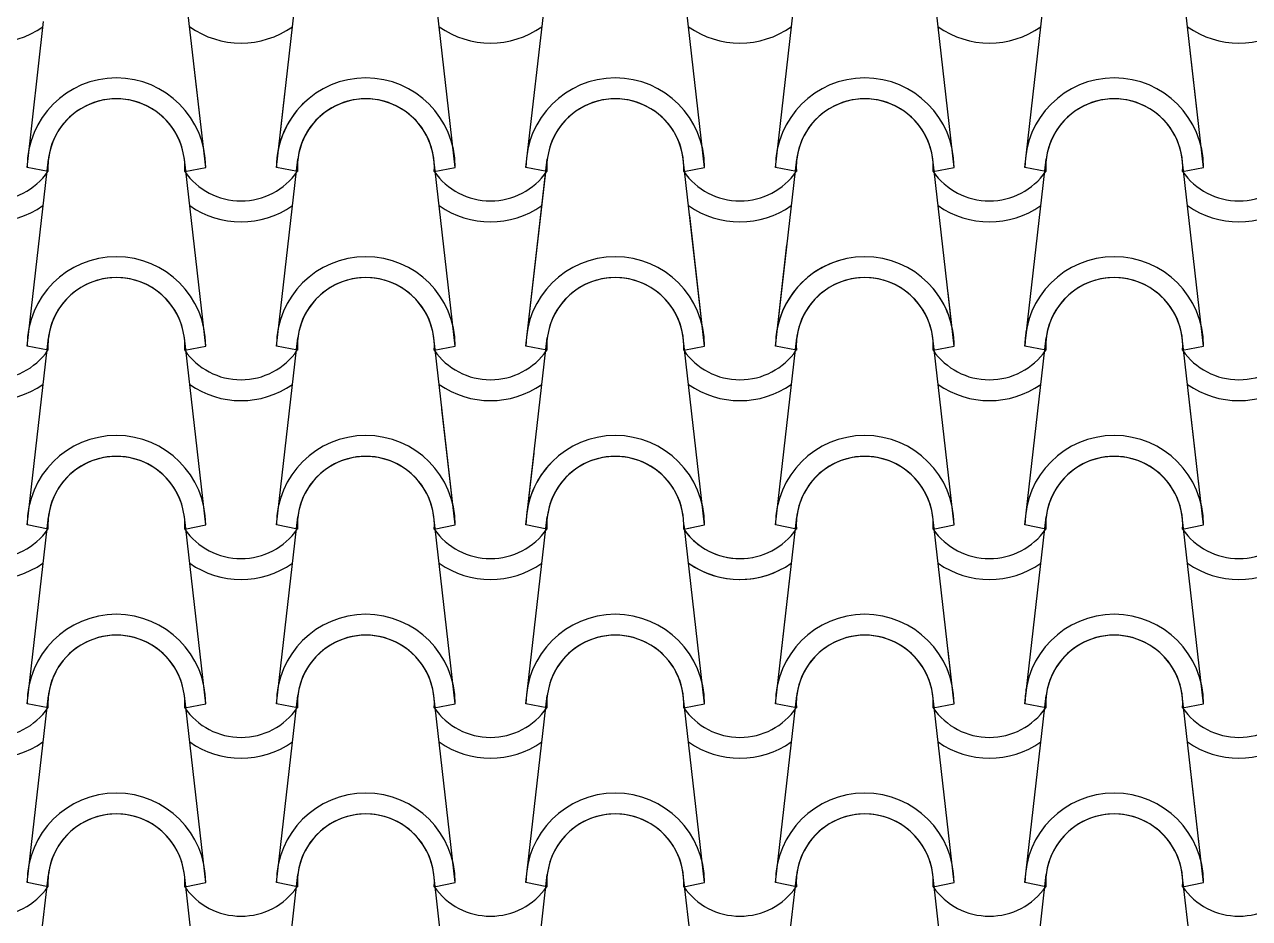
# Model space of a CAD drawing. Header units: millimetres. Extents: x -255 to 41745, y 236 to 29936.
# Drawn here: x 14081 to 14938, y 12735 to 13360 of the extents above; entities that cross this region are included whole.
import ezdxf

# ---------------------------------------------------------------- set-up
doc = ezdxf.new("R2010")
doc.units = ezdxf.units.MM
doc.layers.add('1', color=1, linetype='Continuous')

msp = doc.modelspace()

# ---------------------------------------------------------------- linework, layer by layer
at = {"layer": '1'}
for p, q in [((14207.49, 13260.34), (14192.57, 13391.05)), ((14257, 13260.34), (14271.92, 13391.05)), ((14382, 13260.34), (14367.07, 13391.05)), ((14431.5, 13260.34), (14446.43, 13391.05)), ((14556.5, 13260.34), (14541.58, 13391.05)), ((14606.01, 13260.34), (14620.93, 13391.05)), ((14606.01, 13260.34), (14620.93, 13391.05)), ((14731.01, 13260.34), (14716.08, 13391.05)), ((14731.01, 13260.34), (14716.08, 13391.05)), ((14780.51, 13260.34), (14795.43, 13391.05)), ((14780.51, 13260.34), (14795.43, 13391.05)), ((14905.51, 13260.34), (14890.58, 13391.05)), ((14082.49, 13260.34), (14094.13, 13362.24)), ((14905.51, 13260.34), (14896.2, 13341.91)), ((14207.49, 13260.34), (14199.47, 13330.64)), ((14257, 13260.34), (14262.85, 13311.62)), ((14382, 13260.34), (14380.16, 13276.43)), ((14082.49, 13135.34), (14097.42, 13266.05)), ((14207.49, 13135.34), (14192.57, 13266.05)), ((14207.49, 13135.34), (14192.57, 13266.05)), ((14257, 13135.34), (14271.92, 13266.05)), ((14257, 13135.34), (14271.92, 13266.05)), ((14382, 13135.34), (14367.07, 13266.05)), ((14382, 13135.34), (14367.07, 13266.05)), ((14431.5, 13135.34), (14446.43, 13266.05)), ((14556.5, 13135.34), (14541.58, 13266.05)), ((14606.01, 13135.34), (14620.93, 13266.05)), ((14731.01, 13135.34), (14716.08, 13266.05)), ((14780.51, 13135.34), (14795.43, 13266.05)), ((14905.51, 13135.34), (14890.58, 13266.05)), ((14097.17, 13257.41), (14082.49, 13260.34)), ((14097.17, 13257.41), (14082.49, 13260.34)), ((14192.82, 13257.41), (14207.49, 13260.34)), ((14192.82, 13257.41), (14207.49, 13260.34)), ((14192.82, 13257.41), (14207.49, 13260.34)), ((14192.82, 13257.41), (14207.49, 13260.34)), ((14271.67, 13257.41), (14257, 13260.34)), ((14271.67, 13257.41), (14257, 13260.34)), ((14271.67, 13257.41), (14257, 13260.34)), ((14271.67, 13257.41), (14257, 13260.34)), ((14367.33, 13257.41), (14382, 13260.34)), ((14367.33, 13257.41), (14382, 13260.34)), ((14367.33, 13257.41), (14382, 13260.34)), ((14367.33, 13257.41), (14382, 13260.34)), ((14431.5, 13260.34), (14431.58, 13261.01)), ((14446.18, 13257.41), (14431.5, 13260.34)), ((14446.18, 13257.41), (14431.5, 13260.34)), ((14446.18, 13257.41), (14431.5, 13260.34)), ((14446.18, 13257.41), (14431.5, 13260.34)), ((14431.5, 13135.34), (14445.38, 13256.87)), ((14541.83, 13257.41), (14556.5, 13260.34)), ((14541.83, 13257.41), (14556.5, 13260.34)), ((14620.68, 13257.41), (14606.01, 13260.34)), ((14620.68, 13257.41), (14606.01, 13260.34)), ((14620.68, 13257.41), (14606.01, 13260.34)), ((14620.68, 13257.41), (14606.01, 13260.34)), ((14716.33, 13257.41), (14731.01, 13260.34)), ((14716.33, 13257.41), (14731.01, 13260.34)), ((14716.33, 13257.41), (14731.01, 13260.34)), ((14716.33, 13257.41), (14731.01, 13260.34)), ((14795.18, 13257.41), (14780.51, 13260.34)), ((14795.18, 13257.41), (14780.51, 13260.34)), ((14795.18, 13257.41), (14780.51, 13260.34)), ((14795.18, 13257.41), (14780.51, 13260.34)), ((14890.84, 13257.41), (14905.51, 13260.34)), ((14890.84, 13257.41), (14905.51, 13260.34)), ((14890.84, 13257.41), (14905.51, 13260.34)), ((14890.84, 13257.41), (14905.51, 13260.34)), ((14556.5, 13135.34), (14546.08, 13226.66)), ((14606.01, 13135.34), (14614.1, 13206.25)), ((14731.01, 13135.34), (14726.75, 13172.62)), ((14731.01, 13135.34), (14726.77, 13172.45)), ((14731.01, 13135.34), (14726.77, 13172.45)), ((14731.01, 13135.34), (14726.77, 13172.45)), ((14780.51, 13135.34), (14782.83, 13155.63)), ((14780.51, 13135.34), (14782.83, 13155.63)), ((14780.51, 13135.34), (14782.83, 13155.63)), ((14780.51, 13135.34), (14781.77, 13146.41)), ((14082.49, 13010.34), (14097.42, 13141.05)), ((14207.49, 13010.34), (14192.57, 13141.05)), ((14207.49, 13010.34), (14192.57, 13141.05)), ((14257, 13010.34), (14271.92, 13141.05)), ((14257, 13010.34), (14271.92, 13141.05)), ((14382, 13010.34), (14367.07, 13141.05)), ((14382, 13010.34), (14367.07, 13141.05)), ((14431.5, 13010.34), (14446.43, 13141.05)), ((14431.5, 13010.34), (14446.43, 13141.05)), ((14556.5, 13010.34), (14541.58, 13141.05)), ((14556.5, 13010.34), (14541.58, 13141.05)), ((14606.01, 13010.34), (14620.93, 13141.05)), ((14606.01, 13010.34), (14620.93, 13141.05)), ((14606.01, 13010.34), (14620.93, 13141.05)), ((14731.01, 13010.34), (14716.08, 13141.05)), ((14731.01, 13010.34), (14716.08, 13141.05)), ((14731.01, 13010.34), (14716.08, 13141.05)), ((14731.01, 13010.34), (14716.08, 13141.05)), ((14780.51, 13010.34), (14795.43, 13141.05)), ((14780.51, 13010.34), (14795.43, 13141.05)), ((14780.51, 13010.34), (14795.43, 13141.05)), ((14780.51, 13010.34), (14795.43, 13141.05)), ((14905.51, 13010.34), (14890.58, 13141.05)), ((14097.17, 13132.41), (14082.49, 13135.34)), ((14097.17, 13132.41), (14082.49, 13135.34)), ((14192.82, 13132.41), (14207.49, 13135.34)), ((14192.82, 13132.41), (14207.49, 13135.34)), ((14192.82, 13132.41), (14207.49, 13135.34)), ((14192.82, 13132.41), (14207.49, 13135.34)), ((14271.67, 13132.41), (14257, 13135.34)), ((14271.67, 13132.41), (14257, 13135.34)), ((14271.67, 13132.41), (14257, 13135.34)), ((14271.67, 13132.41), (14257, 13135.34)), ((14367.33, 13132.41), (14382, 13135.34)), ((14367.33, 13132.41), (14382, 13135.34)), ((14367.33, 13132.41), (14382, 13135.34)), ((14367.33, 13132.41), (14382, 13135.34)), ((14446.18, 13132.41), (14431.5, 13135.34)), ((14446.18, 13132.41), (14431.5, 13135.34)), ((14446.18, 13132.41), (14431.5, 13135.34)), ((14446.18, 13132.41), (14431.5, 13135.34)), ((14541.83, 13132.41), (14556.5, 13135.34)), ((14541.83, 13132.41), (14556.5, 13135.34)), ((14541.83, 13132.41), (14556.5, 13135.34)), ((14541.83, 13132.41), (14556.5, 13135.34)), ((14620.68, 13132.41), (14606.01, 13135.34)), ((14620.68, 13132.41), (14606.01, 13135.34)), ((14620.68, 13132.41), (14606.01, 13135.34)), ((14620.68, 13132.41), (14606.01, 13135.34)), ((14620.68, 13132.41), (14606.01, 13135.34)), ((14620.68, 13132.41), (14606.01, 13135.34)), ((14716.33, 13132.41), (14731.01, 13135.34)), ((14716.33, 13132.41), (14731.01, 13135.34)), ((14716.33, 13132.41), (14731.01, 13135.34)), ((14716.33, 13132.41), (14731.01, 13135.34)), ((14716.33, 13132.41), (14731.01, 13135.34)), ((14716.33, 13132.41), (14731.01, 13135.34)), ((14716.33, 13132.41), (14731.01, 13135.34)), ((14716.33, 13132.41), (14731.01, 13135.34)), ((14716.33, 13132.41), (14731.01, 13135.34)), ((14716.33, 13132.41), (14731.01, 13135.34)), ((14795.18, 13132.41), (14780.51, 13135.34)), ((14795.18, 13132.41), (14780.51, 13135.34)), ((14795.18, 13132.41), (14780.51, 13135.34)), ((14795.18, 13132.41), (14780.51, 13135.34)), ((14795.18, 13132.41), (14780.51, 13135.34)), ((14795.18, 13132.41), (14780.51, 13135.34)), ((14795.18, 13132.41), (14780.51, 13135.34)), ((14795.18, 13132.41), (14780.51, 13135.34)), ((14795.18, 13132.41), (14780.51, 13135.34)), ((14795.18, 13132.41), (14780.51, 13135.34)), ((14890.84, 13132.41), (14905.51, 13135.34)), ((14890.84, 13132.41), (14905.51, 13135.34)), ((14905.51, 13010.34), (14892.68, 13122.68)), ((14382, 13010.34), (14372.76, 13091.22)), ((14905.51, 13010.34), (14896.2, 13091.91)), ((14431.5, 13010.34), (14437.23, 13060.51)), ((14082.49, 12885.34), (14097.42, 13016.05)), ((14097.17, 13007.41), (14082.49, 13010.34)), ((14097.17, 13007.41), (14082.49, 13010.34)), ((14097.17, 13007.41), (14082.49, 13010.34)), ((14097.17, 13007.41), (14082.49, 13010.34)), ((14207.49, 12885.34), (14192.57, 13016.05)), ((14192.82, 13007.41), (14207.49, 13010.34)), ((14192.82, 13007.41), (14207.49, 13010.34)), ((14192.82, 13007.41), (14207.49, 13010.34)), ((14192.82, 13007.41), (14207.49, 13010.34)), ((14192.82, 13007.41), (14207.49, 13010.34)), ((14192.82, 13007.41), (14207.49, 13010.34)), ((14257, 12885.34), (14271.92, 13016.05)), ((14271.67, 13007.41), (14257, 13010.34)), ((14271.67, 13007.41), (14257, 13010.34)), ((14271.67, 13007.41), (14257, 13010.34)), ((14271.67, 13007.41), (14257, 13010.34)), ((14271.67, 13007.41), (14257, 13010.34)), ((14271.67, 13007.41), (14257, 13010.34)), ((14382, 12885.34), (14367.07, 13016.05)), ((14367.33, 13007.41), (14382, 13010.34)), ((14367.33, 13007.41), (14382, 13010.34)), ((14367.33, 13007.41), (14382, 13010.34)), ((14367.33, 13007.41), (14382, 13010.34)), ((14367.33, 13007.41), (14382, 13010.34)), ((14367.33, 13007.41), (14382, 13010.34)), ((14431.5, 12885.34), (14446.43, 13016.05)), ((14446.18, 13007.41), (14431.5, 13010.34)), ((14446.18, 13007.41), (14431.5, 13010.34)), ((14446.18, 13007.41), (14431.5, 13010.34)), ((14446.18, 13007.41), (14431.5, 13010.34)), ((14446.18, 13007.41), (14431.5, 13010.34)), ((14446.18, 13007.41), (14431.5, 13010.34)), ((14541.83, 13007.41), (14556.5, 13010.34)), ((14541.83, 13007.41), (14556.5, 13010.34)), ((14541.83, 13007.41), (14556.5, 13010.34)), ((14541.83, 13007.41), (14556.5, 13010.34)), ((14541.83, 13007.41), (14546.69, 13008.38)), ((14541.83, 13007.41), (14546.69, 13008.38)), ((14556.5, 12885.34), (14542.21, 13010.51)), ((14606.01, 12885.34), (14620.93, 13016.05)), ((14620.68, 13007.41), (14606.01, 13010.34)), ((14620.68, 13007.41), (14606.01, 13010.34)), ((14620.68, 13007.41), (14606.01, 13010.34)), ((14620.68, 13007.41), (14606.01, 13010.34)), ((14620.68, 13007.41), (14606.01, 13010.34)), ((14620.68, 13007.41), (14606.01, 13010.34)), ((14731.01, 12885.34), (14716.08, 13016.05)), ((14716.33, 13007.41), (14731.01, 13010.34)), ((14716.33, 13007.41), (14731.01, 13010.34)), ((14716.33, 13007.41), (14731.01, 13010.34)), ((14716.33, 13007.41), (14731.01, 13010.34)), ((14716.33, 13007.41), (14731.01, 13010.34)), ((14716.33, 13007.41), (14731.01, 13010.34)), ((14716.33, 13007.41), (14731.01, 13010.34)), ((14716.33, 13007.41), (14731.01, 13010.34)), ((14780.51, 12885.34), (14795.43, 13016.05)), ((14795.18, 13007.41), (14780.51, 13010.34)), ((14795.18, 13007.41), (14780.51, 13010.34)), ((14795.18, 13007.41), (14780.51, 13010.34)), ((14795.18, 13007.41), (14780.51, 13010.34)), ((14795.18, 13007.41), (14780.51, 13010.34)), ((14795.18, 13007.41), (14780.51, 13010.34)), ((14795.18, 13007.41), (14780.51, 13010.34)), ((14795.18, 13007.41), (14780.51, 13010.34)), ((14905.51, 12885.34), (14890.58, 13016.05)), ((14890.84, 13007.41), (14905.51, 13010.34)), ((14890.84, 13007.41), (14905.51, 13010.34)), ((14890.84, 13007.41), (14905.51, 13010.34)), ((14890.84, 13007.41), (14905.51, 13010.34)), ((14890.84, 13007.41), (14905.51, 13010.34)), ((14890.84, 13007.41), (14905.51, 13010.34)), ((14606.01, 12885.34), (14616.27, 12975.24)), ((14731.01, 12885.34), (14726.75, 12922.62)), ((14082.49, 12760.34), (14097.42, 12891.05)), ((14207.49, 12760.34), (14192.57, 12891.05)), ((14257, 12760.34), (14271.92, 12891.05)), ((14382, 12760.34), (14367.07, 12891.05)), ((14431.5, 12760.34), (14446.43, 12891.05)), ((14556.5, 12760.34), (14541.58, 12891.05)), ((14606.01, 12760.34), (14620.93, 12891.05)), ((14606.01, 12760.34), (14620.93, 12891.05)), ((14731.01, 12760.34), (14716.08, 12891.05)), ((14731.01, 12760.34), (14716.08, 12891.05)), ((14780.51, 12885.34), (14781.77, 12896.41)), ((14780.51, 12760.34), (14795.43, 12891.05)), ((14780.51, 12760.34), (14795.43, 12891.05)), ((14905.51, 12760.34), (14890.58, 12891.05)), ((14097.17, 12882.41), (14082.49, 12885.34)), ((14097.17, 12882.41), (14082.49, 12885.34)), ((14192.82, 12882.41), (14207.49, 12885.34)), ((14192.82, 12882.41), (14207.49, 12885.34)), ((14271.67, 12882.41), (14257, 12885.34)), ((14271.67, 12882.41), (14257, 12885.34)), ((14367.33, 12882.41), (14382, 12885.34)), ((14367.33, 12882.41), (14382, 12885.34)), ((14446.18, 12882.41), (14431.5, 12885.34)), ((14446.18, 12882.41), (14431.5, 12885.34)), ((14541.83, 12882.41), (14556.5, 12885.34)), ((14541.83, 12882.41), (14556.5, 12885.34)), ((14620.68, 12882.41), (14606.01, 12885.34)), ((14620.68, 12882.41), (14606.01, 12885.34)), ((14620.68, 12882.41), (14606.01, 12885.34)), ((14620.68, 12882.41), (14606.01, 12885.34)), ((14716.33, 12882.41), (14731.01, 12885.34)), ((14716.33, 12882.41), (14731.01, 12885.34)), ((14716.33, 12882.41), (14731.01, 12885.34)), ((14716.33, 12882.41), (14731.01, 12885.34)), ((14795.18, 12882.41), (14780.51, 12885.34)), ((14795.18, 12882.41), (14780.51, 12885.34)), ((14795.18, 12882.41), (14780.51, 12885.34)), ((14795.18, 12882.41), (14780.51, 12885.34)), ((14890.84, 12882.41), (14905.51, 12885.34)), ((14890.84, 12882.41), (14905.51, 12885.34)), ((14905.51, 12760.34), (14896.2, 12841.91)), ((14082.49, 12635.34), (14097.42, 12766.05)), ((14097.17, 12757.41), (14082.49, 12760.34)), ((14097.17, 12757.41), (14082.49, 12760.34)), ((14207.49, 12635.34), (14192.57, 12766.05)), ((14192.82, 12757.41), (14207.49, 12760.34)), ((14192.82, 12757.41), (14207.49, 12760.34)), ((14257, 12635.34), (14271.92, 12766.05)), ((14271.67, 12757.41), (14257, 12760.34)), ((14271.67, 12757.41), (14257, 12760.34)), ((14382, 12635.34), (14367.07, 12766.05)), ((14367.33, 12757.41), (14382, 12760.34)), ((14367.33, 12757.41), (14382, 12760.34)), ((14431.5, 12635.34), (14446.43, 12766.05)), ((14446.18, 12757.41), (14431.5, 12760.34)), ((14446.18, 12757.41), (14431.5, 12760.34)), ((14556.5, 12635.34), (14541.58, 12766.05)), ((14541.83, 12757.41), (14556.5, 12760.34)), ((14541.83, 12757.41), (14556.5, 12760.34)), ((14606.01, 12635.34), (14620.93, 12766.05)), ((14620.68, 12757.41), (14606.01, 12760.34)), ((14620.68, 12757.41), (14606.01, 12760.34)), ((14620.68, 12757.41), (14606.01, 12760.34)), ((14620.68, 12757.41), (14606.01, 12760.34)), ((14731.01, 12635.34), (14716.08, 12766.05)), ((14716.33, 12757.41), (14731.01, 12760.34)), ((14716.33, 12757.41), (14731.01, 12760.34)), ((14716.33, 12757.41), (14731.01, 12760.34)), ((14716.33, 12757.41), (14731.01, 12760.34)), ((14780.51, 12635.34), (14795.43, 12766.05)), ((14795.18, 12757.41), (14780.51, 12760.34)), ((14795.18, 12757.41), (14780.51, 12760.34)), ((14795.18, 12757.41), (14780.51, 12760.34)), ((14795.18, 12757.41), (14780.51, 12760.34)), ((14905.51, 12635.34), (14890.58, 12766.05)), ((14890.84, 12757.41), (14905.51, 12760.34)), ((14890.84, 12757.41), (14905.51, 12760.34)), ((14890.84, 12757.41), (14905.51, 12760.34)), ((14890.84, 12757.41), (14905.51, 12760.34))]:
    msp.add_line(p, q, dxfattribs=at)
for centre, radius, start, end in [((14057.69, 13409.73), 62.5, 234.93079, 305.06921), ((14232.19, 13409.73), 62.5, 234.93079, 305.06921), ((14406.69, 13409.73), 62.5, 234.93079, 305.06921), ((14581.2, 13409.73), 62.5, 234.93079, 305.06921), ((14755.7, 13409.73), 62.5, 234.93079, 305.06921), ((14755.7, 13409.73), 62.5, 234.93079, 305.06921), ((14930.2, 13409.73), 62.5, 234.93079, 305.06921), ((14144.99, 13260.34), 62.5, 0, 180), ((14144.99, 13260.34), 62.5, 0, 180), ((14319.5, 13260.34), 62.5, 0, 180), ((14319.5, 13260.34), 62.5, 0, 180), ((14494, 13260.34), 62.5, 0, 180), ((14494, 13260.34), 62.5, 0, 180), ((14668.51, 13260.34), 62.5, 0, 180), ((14668.51, 13260.34), 62.5, 0, 180), ((14668.51, 13260.34), 62.5, 0, 180), ((14668.51, 13260.34), 62.5, 0, 180), ((14843.01, 13260.34), 62.5, 0, 180), ((14843.01, 13260.34), 62.5, 0, 180), ((14843.01, 13260.34), 62.5, 0, 180), ((14843.01, 13260.34), 62.5, 0, 180), ((14144.99, 13260.34), 47.92, 356.48872, 183.51128), ((14144.99, 13260.34), 47.92, 356.48872, 183.51128), ((14144.99, 13260.34), 47.92, 6.83804, 173.16196), ((14319.5, 13260.34), 47.92, 356.48872, 183.51128), ((14319.5, 13260.34), 47.92, 356.48872, 183.51128), ((14319.5, 13260.34), 47.92, 6.83804, 173.16196), ((14494, 13260.34), 47.92, 356.48872, 183.51128), ((14494, 13260.34), 47.92, 356.48872, 183.51128), ((14494, 13260.34), 47.92, 6.83804, 173.16196), ((14668.51, 13260.34), 47.92, 356.48872, 183.51128), ((14668.51, 13260.34), 47.92, 356.48872, 183.51128), ((14668.51, 13260.34), 47.92, 356.48872, 183.51128), ((14668.51, 13260.34), 47.92, 356.48872, 183.51128), ((14668.51, 13260.34), 47.92, 6.83804, 173.16196), ((14668.51, 13260.34), 47.92, 6.83804, 173.16196), ((14843.01, 13260.34), 47.92, 356.48872, 183.51128), ((14843.01, 13260.34), 47.92, 356.48872, 183.51128), ((14843.01, 13260.34), 47.92, 356.48872, 183.51128), ((14843.01, 13260.34), 47.92, 356.48872, 183.51128), ((14843.01, 13260.34), 47.92, 6.83804, 173.16196), ((14843.01, 13260.34), 47.92, 6.83804, 173.16196), ((14319.5, 13260.34), 62.5, 131.60152, 180), ((14319.5, 13260.34), 62.5, 131.60152, 180), ((14319.5, 13260.34), 47.92, 120.03502, 183.51128), ((14319.5, 13260.34), 47.92, 120.03502, 183.51128), ((14319.5, 13260.34), 47.92, 120.03502, 173.16196), ((14319.5, 13260.34), 47.92, 6.83804, 26.56649), ((14319.5, 13260.34), 47.92, 356.48872, 26.56649), ((14319.5, 13260.34), 47.92, 356.48872, 26.56649), ((14319.5, 13260.34), 62.5, 0, 14.99999), ((14319.5, 13260.34), 62.5, 0, 14.99999), ((14057.69, 13284.73), 47.92, 214.75597, 325.24403), ((14057.69, 13284.73), 47.92, 214.75597, 325.24403), ((14232.19, 13284.73), 47.92, 214.75597, 325.24403), ((14232.19, 13284.73), 47.92, 214.75597, 325.24403), ((14232.19, 13284.73), 47.92, 214.75597, 325.24403), ((14232.19, 13284.73), 47.92, 214.75597, 325.24403), ((14406.69, 13284.73), 47.92, 214.75597, 325.24403), ((14406.69, 13284.73), 47.92, 214.75597, 325.24403), ((14406.69, 13284.73), 47.92, 214.75597, 325.24403), ((14406.69, 13284.73), 47.92, 214.75597, 325.24403), ((14494, 13260.34), 62.5, 179.37193, 180), ((14494, 13260.34), 62.5, 179.37193, 180), ((14581.2, 13284.73), 47.92, 214.75597, 325.24403), ((14581.2, 13284.73), 47.92, 214.75597, 325.24403), ((14755.7, 13284.73), 47.92, 214.75597, 325.24403), ((14755.7, 13284.73), 47.92, 214.75597, 325.24403), ((14755.7, 13284.73), 47.92, 214.75597, 325.24403), ((14755.7, 13284.73), 47.92, 214.75597, 325.24403), ((14930.2, 13284.73), 47.92, 214.75597, 325.24403), ((14930.2, 13284.73), 47.92, 214.75597, 325.24403), ((14930.2, 13284.73), 47.92, 214.75597, 325.24403), ((14930.2, 13284.73), 47.92, 214.75597, 325.24403), ((14057.69, 13284.73), 62.5, 234.93079, 305.06921), ((14232.19, 13284.73), 62.5, 234.93079, 305.06921), ((14232.19, 13284.73), 62.5, 234.93079, 305.06921), ((14406.69, 13284.73), 62.5, 234.93079, 305.06921), ((14406.69, 13284.73), 62.5, 234.93079, 305.06921), ((14581.2, 13284.73), 62.5, 234.93079, 305.06921), ((14755.7, 13284.73), 62.5, 234.93079, 305.06921), ((14755.7, 13284.73), 62.5, 234.93079, 305.06921), ((14930.2, 13284.73), 62.5, 234.93079, 305.06921), ((14930.2, 13284.73), 62.5, 234.93079, 305.06921), ((14144.99, 13135.34), 62.5, 0, 180), ((14144.99, 13135.34), 62.5, 0, 180), ((14319.5, 13135.34), 62.5, 0, 180), ((14319.5, 13135.34), 62.5, 0, 180), ((14319.5, 13135.34), 62.5, 0, 180), ((14319.5, 13135.34), 62.5, 0, 180), ((14494, 13135.34), 62.5, 0, 180), ((14494, 13135.34), 62.5, 0, 180), ((14494, 13135.34), 62.5, 0, 180), ((14494, 13135.34), 62.5, 0, 180), ((14668.51, 13135.34), 62.5, 0, 180), ((14668.51, 13135.34), 62.5, 0, 180), ((14843.01, 13135.34), 62.5, 0, 180), ((14843.01, 13135.34), 62.5, 0, 180), ((14668.51, 13135.34), 62.5, 106.52529, 180), ((14668.51, 13135.34), 62.5, 106.52529, 180), ((14668.51, 13135.34), 62.5, 106.52529, 180), ((14668.51, 13135.34), 62.5, 106.52529, 180), ((14144.99, 13135.34), 47.92, 356.48872, 183.51128), ((14144.99, 13135.34), 47.92, 356.48872, 183.51128), ((14144.99, 13135.34), 47.92, 6.83804, 173.16196), ((14319.5, 13135.34), 47.92, 356.48872, 183.51128), ((14319.5, 13135.34), 47.92, 356.48872, 183.51128), ((14319.5, 13135.34), 47.92, 356.48872, 183.51128), ((14319.5, 13135.34), 47.92, 356.48872, 183.51128), ((14319.5, 13135.34), 47.92, 6.83804, 173.16196), ((14319.5, 13135.34), 47.92, 6.83804, 173.16196), ((14494, 13135.34), 47.92, 356.48872, 183.51128), ((14494, 13135.34), 47.92, 356.48872, 183.51128), ((14494, 13135.34), 47.92, 356.48872, 183.51128), ((14494, 13135.34), 47.92, 356.48872, 183.51128), ((14494, 13135.34), 47.92, 6.83804, 173.16196), ((14494, 13135.34), 47.92, 6.83804, 173.16196), ((14668.51, 13135.34), 47.92, 356.48872, 183.51128), ((14668.51, 13135.34), 47.92, 356.48872, 183.51128), ((14668.51, 13135.34), 47.92, 356.48872, 183.51128), ((14668.51, 13135.34), 47.92, 356.48872, 183.51128), ((14668.51, 13135.34), 47.92, 356.48872, 183.51128), ((14668.51, 13135.34), 47.92, 356.48872, 183.51128), ((14668.51, 13135.34), 47.92, 6.83804, 173.16196), ((14668.51, 13135.34), 47.92, 6.83804, 173.16196), ((14668.51, 13135.34), 47.92, 6.83804, 173.16196), ((14843.01, 13135.34), 47.92, 356.48872, 183.51128), ((14843.01, 13135.34), 47.92, 356.48872, 183.51128), ((14843.01, 13135.34), 47.92, 6.83804, 173.16196), ((14668.51, 13135.34), 62.5, 0, 40.07623), ((14668.51, 13135.34), 62.5, 0, 40.07623), ((14668.51, 13135.34), 62.5, 0, 40.07623), ((14668.51, 13135.34), 62.5, 0, 40.07623), ((14843.01, 13135.34), 62.5, 161.33866, 180), ((14843.01, 13135.34), 62.5, 161.33866, 180), ((14843.01, 13135.34), 62.5, 161.33866, 180), ((14843.01, 13135.34), 62.5, 161.33866, 180), ((14843.01, 13135.34), 62.5, 169.6869, 180), ((14843.01, 13135.34), 62.5, 169.6869, 180), ((14843.01, 13135.34), 47.92, 160.74115, 183.51128), ((14843.01, 13135.34), 47.92, 160.74115, 183.51128), ((14843.01, 13135.34), 47.92, 160.74115, 183.51128), ((14843.01, 13135.34), 47.92, 160.74115, 183.51128), ((14843.01, 13135.34), 47.92, 160.74115, 173.16196), ((14843.01, 13135.34), 47.92, 160.74115, 173.16196), ((14843.01, 13135.34), 47.92, 174.46956, 183.51128), ((14843.01, 13135.34), 47.92, 174.46956, 183.51128), ((14057.69, 13159.73), 47.92, 214.75597, 325.24403), ((14057.69, 13159.73), 47.92, 214.75597, 325.24403), ((14232.19, 13159.73), 47.92, 214.75597, 325.24403), ((14232.19, 13159.73), 47.92, 214.75597, 325.24403), ((14232.19, 13159.73), 47.92, 214.75597, 325.24403), ((14232.19, 13159.73), 47.92, 214.75597, 325.24403), ((14406.69, 13159.73), 47.92, 214.75597, 325.24403), ((14406.69, 13159.73), 47.92, 214.75597, 325.24403), ((14406.69, 13159.73), 47.92, 214.75597, 325.24403), ((14406.69, 13159.73), 47.92, 214.75597, 325.24403), ((14581.2, 13159.73), 47.92, 214.75597, 325.24403), ((14581.2, 13159.73), 47.92, 214.75597, 325.24403), ((14581.2, 13159.73), 47.92, 214.75597, 325.24403), ((14581.2, 13159.73), 47.92, 214.75597, 325.24403), ((14755.7, 13159.73), 47.92, 214.75597, 325.24403), ((14755.7, 13159.73), 47.92, 214.75597, 325.24403), ((14755.7, 13159.73), 47.92, 214.75597, 325.24403), ((14755.7, 13159.73), 47.92, 214.75597, 325.24403), ((14755.7, 13159.73), 47.92, 214.75597, 325.24403), ((14755.7, 13159.73), 47.92, 214.75597, 325.24403), ((14755.7, 13159.73), 47.92, 214.75597, 325.24403), ((14755.7, 13159.73), 47.92, 214.75597, 325.24403), ((14755.7, 13159.73), 47.92, 214.75597, 325.24403), ((14755.7, 13159.73), 47.92, 214.75597, 325.24403), ((14930.2, 13159.73), 47.92, 214.75597, 325.24403), ((14930.2, 13159.73), 47.92, 214.75597, 325.24403), ((14057.69, 13159.73), 62.5, 234.93079, 305.06921), ((14232.19, 13159.73), 62.5, 234.93079, 305.06921), ((14232.19, 13159.73), 62.5, 234.93079, 305.06921), ((14406.69, 13159.73), 62.5, 234.93079, 305.06921), ((14406.69, 13159.73), 62.5, 234.93079, 305.06921), ((14581.2, 13159.73), 62.5, 234.93079, 305.06921), ((14581.2, 13159.73), 62.5, 234.93079, 305.06921), ((14755.7, 13159.73), 62.5, 234.93079, 305.06921), ((14755.7, 13159.73), 62.5, 234.93079, 305.06921), ((14755.7, 13159.73), 62.5, 234.93079, 305.06921), ((14755.7, 13159.73), 62.5, 234.93079, 305.06921), ((14755.7, 13159.73), 62.5, 234.93079, 305.06921), ((14930.2, 13159.73), 62.5, 234.93079, 305.06921), ((14930.2, 13159.73), 62.5, 234.93079, 305.06921), ((14930.2, 13159.73), 62.5, 234.93079, 305.06921), ((14144.99, 13010.34), 62.5, 0, 180), ((14144.99, 13010.34), 62.5, 0, 180), ((14144.99, 13010.34), 62.5, 0, 180), ((14144.99, 13010.34), 62.5, 0, 180), ((14319.5, 13010.34), 62.5, 0, 180), ((14319.5, 13010.34), 62.5, 0, 180), ((14319.5, 13010.34), 62.5, 0, 180), ((14319.5, 13010.34), 62.5, 0, 180), ((14319.5, 13010.34), 62.5, 0, 180), ((14319.5, 13010.34), 62.5, 0, 180), ((14494, 13010.34), 62.5, 0, 180), ((14494, 13010.34), 62.5, 0, 180), ((14494, 13010.34), 62.5, 0, 180), ((14494, 13010.34), 62.5, 0, 180), ((14668.51, 13010.34), 62.5, 0, 180), ((14668.51, 13010.34), 62.5, 0, 180), ((14668.51, 13010.34), 62.5, 0, 180), ((14668.51, 13010.34), 62.5, 0, 180), ((14668.51, 13010.34), 62.5, 0, 180), ((14668.51, 13010.34), 62.5, 0, 180), ((14843.01, 13010.34), 62.5, 0, 180), ((14843.01, 13010.34), 62.5, 0, 180), ((14843.01, 13010.34), 62.5, 0, 180), ((14843.01, 13010.34), 62.5, 0, 180), ((14843.01, 13010.34), 62.5, 0, 180), ((14843.01, 13010.34), 62.5, 0, 180), ((14144.99, 13010.34), 47.92, 356.48872, 183.51128), ((14144.99, 13010.34), 47.92, 356.48872, 183.51128), ((14144.99, 13010.34), 47.92, 356.48872, 183.51128), ((14144.99, 13010.34), 47.92, 356.48872, 183.51128), ((14144.99, 13010.34), 47.92, 6.83804, 173.16196), ((14144.99, 13010.34), 47.92, 6.83804, 173.16196), ((14319.5, 13010.34), 47.92, 356.48872, 183.51128), ((14319.5, 13010.34), 47.92, 356.48872, 183.51128), ((14319.5, 13010.34), 47.92, 356.48872, 183.51128), ((14319.5, 13010.34), 47.92, 356.48872, 183.51128), ((14319.5, 13010.34), 47.92, 356.48872, 183.51128), ((14319.5, 13010.34), 47.92, 356.48872, 183.51128), ((14319.5, 13010.34), 47.92, 6.83804, 173.16196), ((14319.5, 13010.34), 47.92, 6.83804, 173.16196), ((14319.5, 13010.34), 47.92, 6.83804, 173.16196), ((14494, 13010.34), 62.5, 135.01157, 180), ((14494, 13010.34), 62.5, 135.01157, 180), ((14494, 13010.34), 47.92, 356.48872, 183.51128), ((14494, 13010.34), 47.92, 356.48872, 183.51128), ((14494, 13010.34), 47.92, 356.48872, 183.51128), ((14494, 13010.34), 47.92, 356.48872, 183.51128), ((14494, 13010.34), 47.92, 6.83804, 173.16196), ((14494, 13010.34), 47.92, 6.83804, 173.16196), ((14668.51, 13010.34), 47.92, 356.48872, 183.51128), ((14668.51, 13010.34), 47.92, 356.48872, 183.51128), ((14668.51, 13010.34), 47.92, 356.48872, 183.51128), ((14668.51, 13010.34), 47.92, 356.48872, 183.51128), ((14668.51, 13010.34), 47.92, 356.48872, 183.51128), ((14668.51, 13010.34), 47.92, 356.48872, 183.51128), ((14668.51, 13010.34), 47.92, 6.83804, 173.16196), ((14668.51, 13010.34), 47.92, 6.83804, 173.16196), ((14668.51, 13010.34), 47.92, 6.83804, 173.16196), ((14843.01, 13010.34), 47.92, 356.48872, 183.51128), ((14843.01, 13010.34), 47.92, 356.48872, 183.51128), ((14843.01, 13010.34), 47.92, 356.48872, 183.51128), ((14843.01, 13010.34), 47.92, 356.48872, 183.51128), ((14843.01, 13010.34), 47.92, 356.48872, 183.51128), ((14843.01, 13010.34), 47.92, 356.48872, 183.51128), ((14843.01, 13010.34), 47.92, 6.83804, 173.16196), ((14843.01, 13010.34), 47.92, 6.83804, 173.16196), ((14843.01, 13010.34), 47.92, 6.83804, 173.16196), ((14494, 13010.34), 47.92, 128.69339, 183.51128), ((14494, 13010.34), 47.92, 128.69339, 183.51128), ((14494, 13010.34), 47.92, 128.69339, 173.16196), ((14494, 13010.34), 47.92, 356.48872, 0.3703), ((14494, 13010.34), 47.92, 356.48872, 0.3703), ((14057.69, 13034.73), 47.92, 214.75597, 325.24403), ((14057.69, 13034.73), 47.92, 214.75597, 325.24403), ((14057.69, 13034.73), 47.92, 214.75597, 325.24403), ((14057.69, 13034.73), 47.92, 214.75597, 325.24403), ((14232.19, 13034.73), 47.92, 214.75597, 325.24403), ((14232.19, 13034.73), 47.92, 214.75597, 325.24403), ((14232.19, 13034.73), 47.92, 214.75597, 325.24403), ((14232.19, 13034.73), 47.92, 214.75597, 325.24403), ((14232.19, 13034.73), 47.92, 214.75597, 325.24403), ((14232.19, 13034.73), 47.92, 214.75597, 325.24403), ((14406.69, 13034.73), 47.92, 214.75597, 325.24403), ((14406.69, 13034.73), 47.92, 214.75597, 325.24403), ((14406.69, 13034.73), 47.92, 214.75597, 325.24403), ((14406.69, 13034.73), 47.92, 214.75597, 325.24403), ((14406.69, 13034.73), 47.92, 214.75597, 325.24403), ((14406.69, 13034.73), 47.92, 214.75597, 325.24403), ((14581.2, 13034.73), 47.92, 214.75597, 280.82024), ((14581.2, 13034.73), 47.92, 214.75597, 280.82024), ((14581.2, 13034.73), 47.92, 214.75597, 325.24403), ((14581.2, 13034.73), 47.92, 214.75597, 325.24403), ((14581.2, 13034.73), 47.92, 214.75597, 325.24403), ((14581.2, 13034.73), 47.92, 214.75597, 325.24403), ((14755.7, 13034.73), 47.92, 214.75597, 325.24403), ((14755.7, 13034.73), 47.92, 214.75597, 325.24403), ((14755.7, 13034.73), 47.92, 214.75597, 325.24403), ((14755.7, 13034.73), 47.92, 214.75597, 325.24403), ((14755.7, 13034.73), 47.92, 214.75597, 325.24403), ((14755.7, 13034.73), 47.92, 214.75597, 325.24403), ((14755.7, 13034.73), 47.92, 214.75597, 325.24403), ((14755.7, 13034.73), 47.92, 214.75597, 325.24403), ((14930.2, 13034.73), 47.92, 214.75597, 325.24403), ((14930.2, 13034.73), 47.92, 214.75597, 325.24403), ((14930.2, 13034.73), 47.92, 214.75597, 325.24403), ((14930.2, 13034.73), 47.92, 214.75597, 325.24403), ((14930.2, 13034.73), 47.92, 214.75597, 325.24403), ((14930.2, 13034.73), 47.92, 214.75597, 325.24403), ((14057.69, 13034.73), 62.5, 234.93079, 305.06921), ((14057.69, 13034.73), 62.5, 234.93079, 305.06921), ((14232.19, 13034.73), 62.5, 234.93079, 305.06921), ((14232.19, 13034.73), 62.5, 234.93079, 305.06921), ((14232.19, 13034.73), 62.5, 234.93079, 305.06921), ((14406.69, 13034.73), 62.5, 234.93079, 305.06921), ((14406.69, 13034.73), 62.5, 234.93079, 305.06921), ((14406.69, 13034.73), 62.5, 234.93079, 305.06921), ((14581.2, 13034.73), 62.5, 234.93079, 296.36378), ((14581.2, 13034.73), 62.5, 234.93079, 305.06921), ((14581.2, 13034.73), 62.5, 234.93079, 305.06921), ((14755.7, 13034.73), 62.5, 234.93079, 305.06921), ((14755.7, 13034.73), 62.5, 234.93079, 305.06921), ((14755.7, 13034.73), 62.5, 234.93079, 305.06921), ((14755.7, 13034.73), 62.5, 234.93079, 305.06921), ((14930.2, 13034.73), 62.5, 234.93079, 305.06921), ((14930.2, 13034.73), 62.5, 234.93079, 305.06921), ((14930.2, 13034.73), 62.5, 234.93079, 305.06921), ((14144.99, 12885.34), 62.5, 0, 180), ((14144.99, 12885.34), 62.5, 0, 180), ((14319.5, 12885.34), 62.5, 0, 180), ((14319.5, 12885.34), 62.5, 0, 180), ((14494, 12885.34), 62.5, 0, 180), ((14494, 12885.34), 62.5, 0, 180), ((14668.51, 12885.34), 62.5, 0, 180), ((14668.51, 12885.34), 62.5, 0, 180), ((14668.51, 12885.34), 62.5, 0, 180), ((14668.51, 12885.34), 62.5, 0, 180), ((14843.01, 12885.34), 62.5, 0, 180), ((14843.01, 12885.34), 62.5, 0, 180), ((14144.99, 12885.34), 47.92, 356.48872, 183.51128), ((14144.99, 12885.34), 47.92, 356.48872, 183.51128), ((14144.99, 12885.34), 47.92, 6.83804, 173.16196), ((14319.5, 12885.34), 47.92, 356.48872, 183.51128), ((14319.5, 12885.34), 47.92, 356.48872, 183.51128), ((14319.5, 12885.34), 47.92, 6.83804, 173.16196), ((14494, 12885.34), 47.92, 356.48872, 183.51128), ((14494, 12885.34), 47.92, 356.48872, 183.51128), ((14494, 12885.34), 47.92, 6.83804, 173.16196), ((14668.51, 12885.34), 47.92, 356.48872, 183.51128), ((14668.51, 12885.34), 47.92, 356.48872, 183.51128), ((14668.51, 12885.34), 47.92, 356.48872, 183.51128), ((14668.51, 12885.34), 47.92, 356.48872, 183.51128), ((14668.51, 12885.34), 47.92, 6.83804, 173.16196), ((14668.51, 12885.34), 47.92, 6.83804, 173.16196), ((14843.01, 12885.34), 47.92, 356.48872, 183.51128), ((14843.01, 12885.34), 47.92, 356.48872, 183.51128), ((14843.01, 12885.34), 47.92, 6.83804, 173.16196), ((14843.01, 12885.34), 62.5, 169.6869, 180), ((14843.01, 12885.34), 62.5, 169.6869, 180), ((14843.01, 12885.34), 47.92, 174.46956, 183.51128), ((14843.01, 12885.34), 47.92, 174.46956, 183.51128), ((14057.69, 12909.73), 47.92, 214.75597, 325.24403), ((14057.69, 12909.73), 47.92, 214.75597, 325.24403), ((14232.19, 12909.73), 47.92, 214.75597, 325.24403), ((14232.19, 12909.73), 47.92, 214.75597, 325.24403), ((14406.69, 12909.73), 47.92, 214.75597, 325.24403), ((14406.69, 12909.73), 47.92, 214.75597, 325.24403), ((14581.2, 12909.73), 47.92, 214.75597, 325.24403), ((14581.2, 12909.73), 47.92, 214.75597, 325.24403), ((14755.7, 12909.73), 47.92, 214.75597, 325.24403), ((14755.7, 12909.73), 47.92, 214.75597, 325.24403), ((14755.7, 12909.73), 47.92, 214.75597, 325.24403), ((14755.7, 12909.73), 47.92, 214.75597, 325.24403), ((14930.2, 12909.73), 47.92, 214.75597, 325.24403), ((14930.2, 12909.73), 47.92, 214.75597, 325.24403), ((14057.69, 12909.73), 62.5, 234.93079, 305.06921), ((14232.19, 12909.73), 62.5, 234.93079, 305.06921), ((14406.69, 12909.73), 62.5, 234.93079, 305.06921), ((14581.2, 12909.73), 62.5, 234.93079, 305.06921), ((14755.7, 12909.73), 62.5, 234.93079, 305.06921), ((14755.7, 12909.73), 62.5, 234.93079, 305.06921), ((14930.2, 12909.73), 62.5, 234.93079, 305.06921), ((14144.99, 12760.34), 62.5, 0, 180), ((14144.99, 12760.34), 62.5, 0, 180), ((14319.5, 12760.34), 62.5, 0, 180), ((14319.5, 12760.34), 62.5, 0, 180), ((14494, 12760.34), 62.5, 0, 180), ((14494, 12760.34), 62.5, 0, 180), ((14668.51, 12760.34), 62.5, 0, 180), ((14668.51, 12760.34), 62.5, 0, 180), ((14668.51, 12760.34), 62.5, 0, 180), ((14668.51, 12760.34), 62.5, 0, 180), ((14843.01, 12760.34), 62.5, 0, 180), ((14843.01, 12760.34), 62.5, 0, 180), ((14843.01, 12760.34), 62.5, 0, 180), ((14843.01, 12760.34), 62.5, 0, 180), ((14144.99, 12760.34), 47.92, 356.48872, 183.51128), ((14144.99, 12760.34), 47.92, 356.48872, 183.51128), ((14144.99, 12760.34), 47.92, 6.83804, 173.16196), ((14319.5, 12760.34), 47.92, 356.48872, 183.51128), ((14319.5, 12760.34), 47.92, 356.48872, 183.51128), ((14319.5, 12760.34), 47.92, 6.83804, 173.16196), ((14494, 12760.34), 47.92, 356.48872, 183.51128), ((14494, 12760.34), 47.92, 356.48872, 183.51128), ((14494, 12760.34), 47.92, 6.83804, 173.16196), ((14668.51, 12760.34), 47.92, 356.48872, 183.51128), ((14668.51, 12760.34), 47.92, 356.48872, 183.51128), ((14668.51, 12760.34), 47.92, 356.48872, 183.51128), ((14668.51, 12760.34), 47.92, 356.48872, 183.51128), ((14668.51, 12760.34), 47.92, 6.83804, 173.16196), ((14668.51, 12760.34), 47.92, 6.83804, 173.16196), ((14843.01, 12760.34), 47.92, 356.48872, 183.51128), ((14843.01, 12760.34), 47.92, 356.48872, 183.51128), ((14843.01, 12760.34), 47.92, 356.48872, 183.51128), ((14843.01, 12760.34), 47.92, 356.48872, 183.51128), ((14843.01, 12760.34), 47.92, 6.83804, 173.16196), ((14843.01, 12760.34), 47.92, 6.83804, 173.16196), ((14057.69, 12784.73), 47.92, 214.75597, 325.24403), ((14057.69, 12784.73), 47.92, 214.75597, 325.24403), ((14232.19, 12784.73), 47.92, 214.75597, 325.24403), ((14232.19, 12784.73), 47.92, 214.75597, 325.24403), ((14406.69, 12784.73), 47.92, 214.75597, 325.24403), ((14406.69, 12784.73), 47.92, 214.75597, 325.24403), ((14581.2, 12784.73), 47.92, 214.75597, 325.24403), ((14581.2, 12784.73), 47.92, 214.75597, 325.24403), ((14755.7, 12784.73), 47.92, 214.75597, 325.24403), ((14755.7, 12784.73), 47.92, 214.75597, 325.24403), ((14755.7, 12784.73), 47.92, 214.75597, 325.24403), ((14755.7, 12784.73), 47.92, 214.75597, 325.24403), ((14930.2, 12784.73), 47.92, 214.75597, 325.24403), ((14930.2, 12784.73), 47.92, 214.75597, 325.24403), ((14930.2, 12784.73), 47.92, 214.75597, 325.24403), ((14930.2, 12784.73), 47.92, 214.75597, 325.24403)]:
    msp.add_arc(centre, radius, start, end, dxfattribs=at)

doc.saveas('drawing.dxf')
